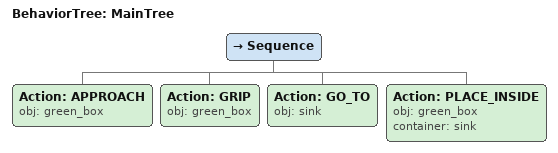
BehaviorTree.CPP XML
<root main_tree_to_execute="MainTree">
  <BehaviorTree ID="MainTree">
    <Sequence>
      <!-- Approach green_box -->
      <Action ID="APPROACH" obj="green_box" />
      <!-- Grip green_box -->
      <Action ID="GRIP" obj="green_box" />
      <!-- Go to sink -->
      <Action ID="GO_TO" obj="sink" />
      <!-- Place green_box inside sink -->
      <Action ID="PLACE_INSIDE" obj="green_box" container="sink" />
    </Sequence>
  </BehaviorTree>
</root>
